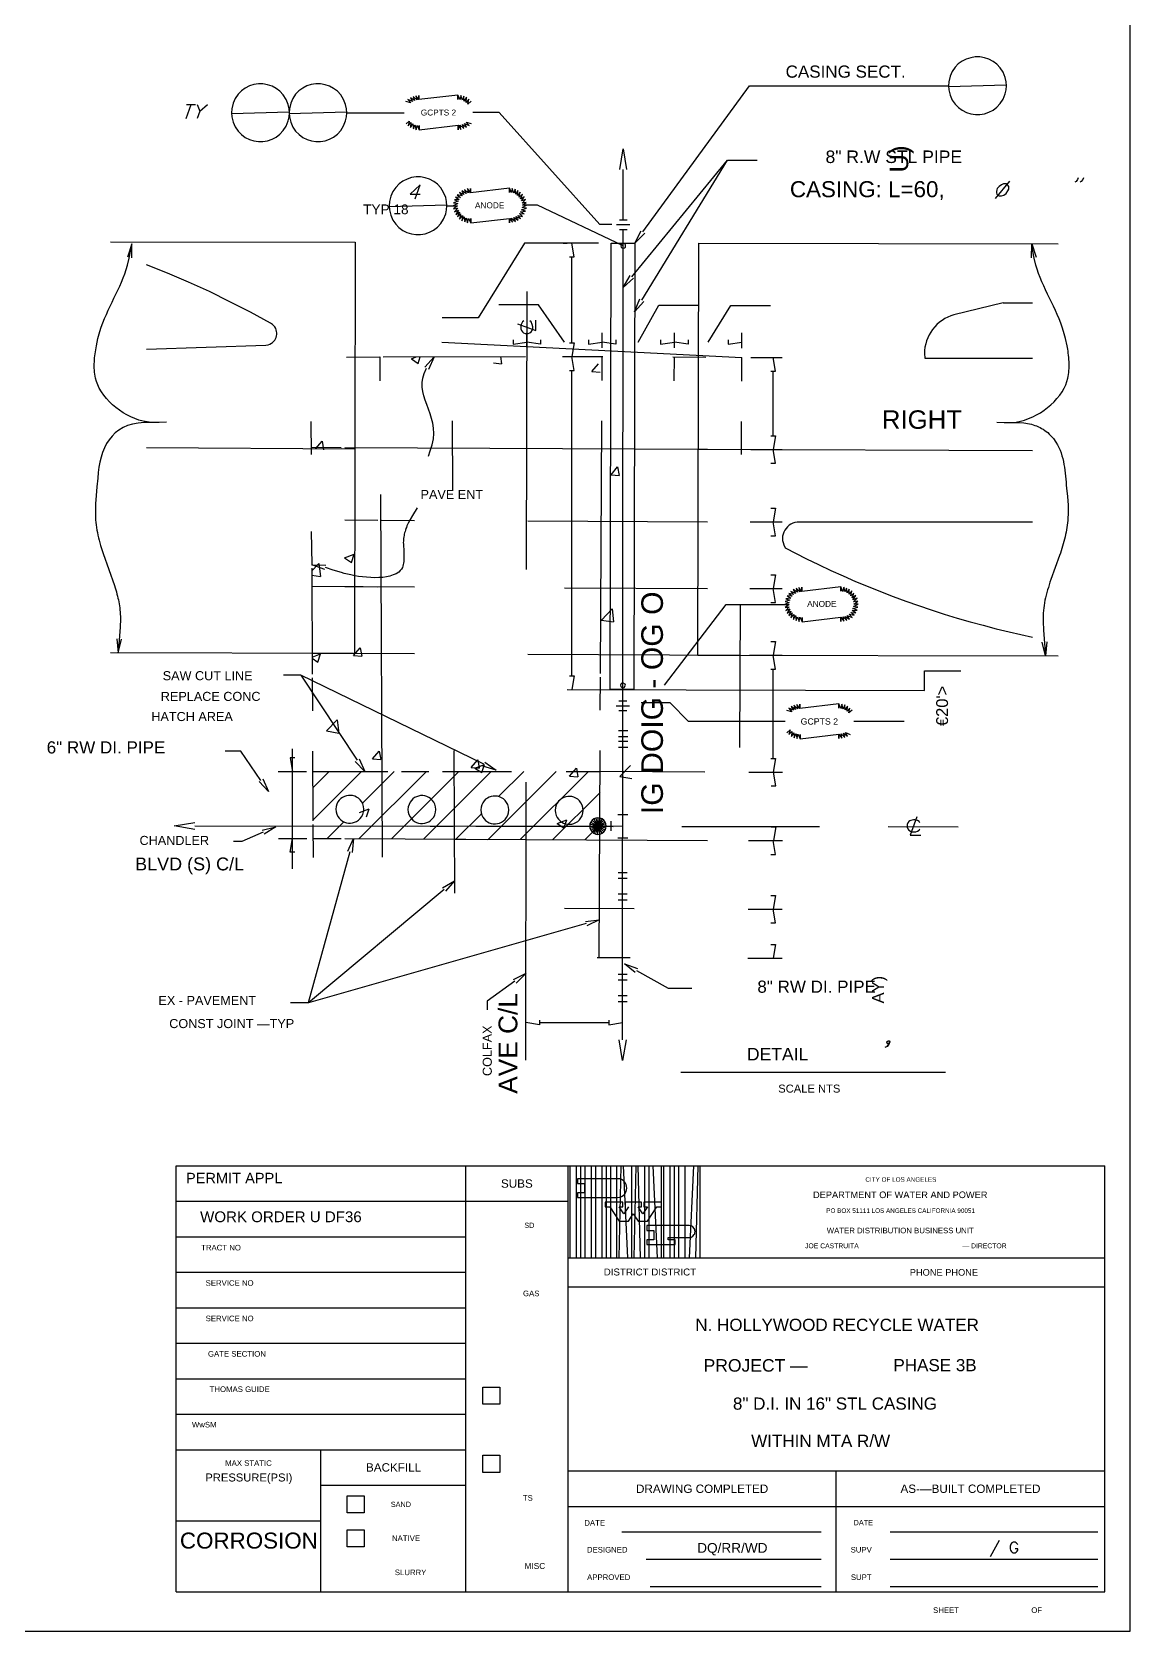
# Model space of a CAD drawing. Header units: feet. Extents: x 13 to 426, y 12 to 285.
# Drawn here: x 306.3 to 426.2, y 12.1 to 186.7 of the extents above; entities that cross this region are included whole.
import ezdxf
from ezdxf.enums import TextEntityAlignment as Align

# ---------------------------------------------------------------- set-up
doc = ezdxf.new("R2010")
doc.units = ezdxf.units.FT
for name, color, linetype in [('AGUA', 1, 'CONTINUOUS'), ('DRENAJE', 3, 'CONTINUOUS'), ('EJE_VIA', 7, 'CONTINUOUS'), ('GAS', 30, 'CONTINUOUS'), ('TEXTO', 7, 'CONTINUOUS')]:
    doc.layers.add(name, color=color, linetype=linetype)
doc.styles.add('CAD_TEXT', font='Arial')

msp = doc.modelspace()

# ---------------------------------------------------------------- linework, layer by layer
at = {"layer": 'AGUA'}
for p, q in [((322.08, 62.88), (423.45, 62.88)), ((364.87, 52.85), (423.45, 52.85)), ((364.87, 49.68), (423.45, 49.68)), ((364.87, 29.57), (423.45, 29.57))]:
    msp.add_line(p, q, dxfattribs=at)
for points in [[(372.92, 157.42), (382.27, 172.72), (385.5, 172.72)], [(331.32, 104.98), (329.12, 108.17), (327.42, 108.17)], [(372.32, 84.2), (375.78, 82.3), (378.37, 82.3)]]:
    msp.add_lwpolyline(points, dxfattribs=at)
at = {"layer": 'DRENAJE'}
msp.add_line((322.08, 59.02), (364.87, 59.02), dxfattribs=at)
at = {"layer": 'EJE_VIA'}
for p, q in [((426.22, 12.08), (426.22, 284.92)), ((323.17, 177.27), (323.7, 178.77)), ((323.2, 178.77), (324.2, 178.77)), ((324.67, 178.05), (325.5, 178.77)), ((340.65, 177.88), (346.95, 177.88)), ((370.88, 166.2), (370.88, 171.68)), ((348.17, 168.5), (348.72, 170)), ((411.53, 168.52), (413.08, 170.42)), ((351.67, 167.73), (352.57, 167.73)), ((370.47, 166.2), (371.3, 166.2)), ((370.15, 165.67), (371.62, 165.67)), ((370.47, 165.15), (371.3, 165.15)), ((370.82, 76.63), (370.88, 165.15)), ((364.33, 163.65), (364.77, 163.65)), ((379.02, 118.67), (379.13, 163.63)), ((379.13, 163.63), (418.38, 163.57)), ((365.27, 152.77), (365.27, 162.15)), ((360.33, 128), (360.38, 158.37)), ((412.35, 157.13), (415.58, 157.13)), ((360.37, 152.28), (360.37, 153.85)), ((368.58, 152.23), (368.58, 153.85)), ((376.47, 152.22), (376.47, 153.85)), ((383.83, 152.17), (383.83, 153.85)), ((318.82, 152.05), (331.85, 152.5)), ((351.08, 152.85), (383.83, 151.17)), ((340.68, 151.18), (344.28, 151.22)), ((344.3, 151.22), (344.32, 148.6)), ((344.68, 151.22), (360.22, 151.28)), ((347.75, 151.03), (348.27, 151.23)), ((347.75, 151.03), (348.5, 150.52)), ((348.5, 150.52), (348.73, 151.23)), ((356.72, 150.57), (357.6, 150.48)), ((357.47, 151.28), (357.6, 150.48)), ((364.27, 151.27), (364.77, 151.27)), ((364.77, 151.25), (368.67, 151.25)), ((367.47, 149.63), (368.2, 150.48)), ((368.58, 148.65), (368.58, 151.25)), ((376.3, 151.22), (379.9, 151.18)), ((376.45, 148.6), (376.47, 151.22)), ((383.83, 148.57), (383.83, 151.17)), ((384.83, 151.17), (388.25, 151.17)), ((365.27, 116.4), (365.27, 149.75)), ((367.47, 149.63), (368.37, 149.55)), ((387.25, 142.62), (387.25, 149.67)), ((336.78, 144.17), (336.8, 140.57)), ((352.22, 144.25), (352.25, 136.65)), ((368.42, 116.65), (368.55, 144.25)), ((383.78, 140.57), (383.8, 144.17)), ((337.27, 141.17), (338, 142.03)), ((338, 142.03), (338.17, 141.08)), ((318.82, 141.33), (341.58, 141.18)), ((336.8, 141.35), (340.08, 141.33)), ((340.48, 141.33), (380.08, 141.13)), ((379.08, 141.13), (415.58, 141.02)), ((384.82, 141.12), (388.25, 141.12)), ((369.55, 138.35), (370.27, 139.2)), ((369.55, 138.35), (370.45, 138.27)), ((370.27, 139.2), (370.45, 138.27)), ((344.38, 136.2), (344.58, 96.6)), ((340.48, 133.42), (344.08, 133.4)), ((344.48, 133.4), (348.08, 133.37)), ((360.48, 133.32), (380.08, 133.22)), ((384.75, 133.2), (388.25, 133.2)), ((336.83, 132.17), (336.87, 128.57)), ((340.45, 129.27), (341.5, 129.68)), ((340.45, 129.27), (341.2, 128.77)), ((341.2, 128.77), (341.5, 129.68)), ((336.87, 127.85), (337.65, 128.67)), ((336.87, 128.17), (336.92, 116.57)), ((337.65, 128.67), (337.82, 127.25)), ((336.87, 127.4), (337.82, 127.25)), ((336.87, 126.17), (348.08, 126.1)), ((340.48, 126.15), (344.08, 126.12)), ((364.48, 126.02), (380.08, 125.93)), ((384.7, 125.92), (388.25, 125.92)), ((383.62, 108.57), (383.7, 124.17)), ((368.5, 122.48), (369.67, 123.72)), ((368.5, 122.48), (369.83, 122.28)), ((369.67, 123.72), (369.83, 122.28)), ((314.9, 118.93), (341.42, 118.87)), ((336.92, 118.88), (348.08, 118.83)), ((336.92, 118.43), (337.85, 118.8)), ((337.55, 117.9), (337.85, 118.8)), ((341.43, 118.6), (342.17, 119.47)), ((342.17, 119.47), (342.33, 118.53)), ((360.48, 118.77), (383.67, 118.65)), ((336.92, 118.32), (337.55, 117.9)), ((341.43, 118.6), (342.33, 118.53)), ((379.02, 118.65), (418.38, 118.58)), ((384.67, 118.65), (388.25, 118.65)), ((387.25, 107.38), (387.25, 117.13)), ((335.7, 116.47), (341.83, 107.18)), ((336.92, 116.17), (336.95, 112.57)), ((368.38, 112.65), (368.42, 116.25)), ((364.77, 114.9), (403.78, 114.78)), ((370.42, 113.67), (371.27, 113.67)), ((370.12, 113.13), (371.58, 113.13)), ((370.42, 112.62), (371.27, 112.62)), ((338.48, 110.37), (339.65, 111.58)), ((338.48, 110.37), (339.82, 110.15)), ((339.65, 111.58), (339.82, 110.15)), ((370.38, 110.42), (371.37, 110.43)), ((396.08, 111.45), (401.55, 111.45)), ((334.78, 95.3), (334.78, 108.43)), ((370.38, 109.78), (371.37, 109.78)), ((370.38, 109.25), (371.37, 109.25)), ((370.38, 108.62), (371.37, 108.62)), ((336.97, 108.17), (337, 100.57)), ((343.52, 107.32), (344.23, 108.18)), ((343.52, 107.32), (344.42, 107.25)), ((344.23, 108.18), (344.42, 107.25)), ((352.4, 108.25), (352.48, 92.65)), ((354.28, 106.38), (355, 107.23)), ((354.7, 106.32), (355.75, 106.72)), ((355, 107.23), (355.17, 106.3)), ((355.45, 105.82), (355.75, 106.72)), ((368.25, 85.65), (368.37, 108.25)), ((370.5, 105.4), (371.67, 106.62)), ((333.2, 105.93), (336.32, 105.93)), ((336.98, 105.93), (345.17, 105.93)), ((337, 104.15), (338.78, 105.93)), ((337, 100.62), (342.32, 105.93)), ((342.07, 98.62), (349.4, 105.95)), ((342.42, 102.48), (345.87, 105.93)), ((345.58, 98.6), (352.93, 105.95)), ((346.67, 105.93), (349.67, 105.95)), ((349.1, 98.58), (356.47, 105.95)), ((351.17, 105.95), (358.67, 105.95)), ((354.28, 106.38), (355.17, 106.3)), ((354.7, 106.32), (355.45, 105.82)), ((356.13, 98.53), (363.55, 105.95)), ((357.28, 103.22), (360.02, 105.95)), ((359.65, 98.52), (367.08, 105.95)), ((360.25, 74.43), (360.3, 104.8)), ((364.67, 105.95), (368.35, 105.95)), ((365.03, 105.43), (365.77, 106.3)), ((365.03, 105.43), (365.93, 105.37)), ((365.77, 106.3), (365.93, 105.37)), ((368.35, 105.97), (379.78, 105.9)), ((370.5, 105.4), (371.83, 105.18)), ((384.6, 105.88), (388.28, 105.88)), ((363.18, 98.5), (368.35, 103.67)), ((342.1, 101.48), (343.15, 101.88)), ((342.85, 100.98), (343.15, 101.88)), ((352.62, 98.57), (355.4, 101.33)), ((324.12, 100), (370.83, 99.98)), ((332.3, 100), (347.3, 99.98)), ((337, 100.17), (337.03, 96.57)), ((338.55, 98.63), (340.38, 100.45)), ((349.8, 99.98), (352.3, 99.97)), ((354.8, 99.97), (369.8, 99.95)), ((363.67, 100.28), (364.72, 100.68)), ((363.67, 100.28), (364.4, 99.78)), ((364.4, 99.77), (364.72, 100.68)), ((366.7, 98.48), (368.33, 100.12)), ((369.57, 99.45), (369.57, 100.52)), ((370.28, 101.25), (371.37, 101.25)), ((377.3, 99.95), (392.3, 99.93)), ((399.8, 99.93), (407.47, 99.92)), ((333.23, 98.63), (336.35, 98.63)), ((333.78, 98.63), (334.28, 98.63)), ((337.02, 98.63), (340.08, 98.62)), ((340.48, 98.62), (380.08, 98.42)), ((352.48, 98.57), (356.08, 98.53)), ((370.28, 98.72), (371.37, 98.72)), ((384.57, 98.4), (388.28, 98.4)), ((370.32, 94.93), (371.3, 94.93)), ((370.32, 94.3), (371.3, 94.3)), ((370.33, 92.57), (371.3, 92.58)), ((364.48, 91.02), (372.08, 90.98)), ((370.33, 91.93), (371.3, 91.93)), ((384.53, 90.92), (388.25, 90.92)), ((368.05, 85.65), (371.65, 85.63)), ((384.5, 85.57), (388.25, 85.57)), ((370.33, 83.83), (371.3, 83.83)), ((370.33, 83.18), (371.3, 83.18)), ((370.32, 81.47), (371.3, 81.47)), ((370.32, 80.83), (371.3, 80.83)), ((370.82, 79.03), (370.82, 79.52)), ((361.75, 78.53), (369.32, 78.53)), ((399.7, 75.92), (399.95, 76.33)), ((377.18, 73.12), (406.08, 73.12)), ((322.08, 16.38), (322.08, 62.88)), ((353.7, 16.38), (353.7, 62.88)), ((365.1, 52.85), (365.1, 62.88)), ((365.78, 52.85), (365.78, 62.88)), ((366.25, 52.85), (366.25, 62.88)), ((366.72, 52.85), (366.72, 62.88)), ((367.42, 52.85), (367.42, 62.88)), ((367.88, 52.85), (367.88, 62.88)), ((368.58, 52.85), (368.58, 62.88)), ((369.05, 52.85), (369.05, 62.88)), ((369.52, 52.85), (369.52, 62.88)), ((370.2, 52.85), (370.2, 62.88)), ((370.43, 52.85), (370.67, 62.88)), ((371.37, 52.85), (370.9, 62.88)), ((371.83, 52.85), (371.83, 62.88)), ((372.07, 52.85), (372.3, 62.88)), ((372.77, 52.85), (372.53, 62.88)), ((373.23, 52.85), (373.23, 62.88)), ((373.7, 52.85), (373.7, 62.88)), ((374.63, 52.85), (374.17, 62.88)), ((375.08, 52.85), (375.08, 62.88)), ((375.32, 52.85), (375.32, 62.88)), ((376.02, 52.85), (376.02, 62.88)), ((376.48, 52.85), (376.48, 62.88)), ((376.95, 52.85), (376.95, 62.88)), ((377.65, 52.85), (377.65, 62.88)), ((378.12, 52.85), (378.58, 62.88)), ((378.82, 52.85), (379.05, 62.88)), ((379.28, 52.85), (379.28, 62.88)), ((423.45, 16.38), (423.45, 62.88)), ((322.08, 55.13), (353.7, 55.13)), ((322.08, 51.27), (353.7, 51.27)), ((322.08, 47.38), (353.7, 47.38)), ((322.08, 43.52), (353.7, 43.52)), ((322.08, 39.63), (353.7, 39.63)), ((322.08, 35.77), (353.7, 35.77)), ((322.08, 31.88), (353.7, 31.88)), ((337.88, 16.38), (337.88, 31.88)), ((337.88, 28.02), (353.7, 28.02)), ((394.15, 16.38), (394.15, 29.57)), ((364.87, 25.68), (423.45, 25.68)), ((322.08, 24.13), (337.88, 24.13)), ((370.72, 22.9), (392.48, 22.9)), ((400.03, 22.9), (422.7, 22.9)), ((410.97, 20.23), (411.97, 22.02)), ((373.38, 19.92), (392.48, 19.92)), ((400.03, 19.92), (422.7, 19.92)), ((322.08, 16.38), (423.45, 16.38)), ((373.83, 16.95), (392.48, 16.95)), ((400.03, 16.95), (422.7, 16.95)), ((12.6, 12.08), (426.22, 12.08))]:
    msp.add_line(p, q, dxfattribs=at)
for points in [[(412.72, 180.83), (412.68, 181.28), (412.58, 181.73), (412.35, 182.3), (412.04, 182.78), (411.68, 183.18), (411.26, 183.5), (410.81, 183.74), (410.32, 183.9), (409.83, 183.98), (409.32, 183.98), (408.82, 183.9), (408.34, 183.75), (407.89, 183.52), (407.47, 183.22), (407.11, 182.85), (406.81, 182.4), (406.58, 181.88), (406.43, 181.28), (406.4, 180.83), (406.43, 180.38), (406.58, 179.79), (406.81, 179.27), (407.12, 178.82), (407.48, 178.45), (407.9, 178.15), (408.35, 177.92), (408.83, 177.77), (409.33, 177.7), (409.83, 177.7), (410.33, 177.78), (410.82, 177.94), (411.27, 178.18), (411.68, 178.5), (412.05, 178.9), (412.35, 179.38), (412.58, 179.95), (412.68, 180.38), (412.72, 180.83)], [(334.43, 177.88), (334.4, 178.33), (334.3, 178.78), (334.07, 179.35), (333.77, 179.83), (333.41, 180.23), (332.99, 180.55), (332.54, 180.79), (332.05, 180.95), (331.55, 181.03), (331.05, 181.03), (330.55, 180.96), (330.07, 180.81), (329.61, 180.58), (329.2, 180.28), (328.83, 179.9), (328.53, 179.45), (328.3, 178.93), (328.15, 178.33), (328.12, 177.88), (328.15, 177.45), (328.3, 176.85), (328.53, 176.33), (328.83, 175.88), (329.2, 175.5), (329.61, 175.2), (330.07, 174.97), (330.55, 174.82), (331.05, 174.75), (331.55, 174.75), (332.05, 174.83), (332.54, 174.99), (332.99, 175.23), (333.41, 175.55), (333.77, 175.95), (334.07, 176.43), (334.3, 177), (334.4, 177.45), (334.43, 177.88)], [(340.72, 177.88), (340.68, 178.33), (340.58, 178.78), (340.35, 179.35), (340.05, 179.83), (339.68, 180.23), (339.27, 180.55), (338.81, 180.79), (338.33, 180.95), (337.83, 181.03), (337.33, 181.03), (336.83, 180.96), (336.35, 180.81), (335.89, 180.58), (335.48, 180.28), (335.12, 179.9), (334.81, 179.45), (334.58, 178.93), (334.43, 178.33), (334.4, 177.88), (334.43, 177.43), (334.58, 176.84), (334.82, 176.32), (335.12, 175.87), (335.49, 175.5), (335.9, 175.2), (336.36, 174.97), (336.84, 174.82), (337.34, 174.75), (337.84, 174.75), (338.34, 174.83), (338.82, 174.99), (339.27, 175.23), (339.69, 175.55), (340.05, 175.95), (340.35, 176.44), (340.58, 177), (340.68, 177.43), (340.72, 177.88)], [(373.03, 164.87), (384.68, 180.83), (406.4, 180.83)], [(406.4, 180.93), (406.4, 180.75), (412.68, 180.92)], [(406.4, 180.75), (412.68, 180.92), (412.68, 180.75)], [(324.35, 178.77), (324.67, 178.05), (324.38, 177.27)], [(347.38, 179.33), (347.68, 178.97), (347.15, 179.1)], [(347.65, 179.52), (347.88, 179.12), (347.38, 179.33)], [(347.88, 179.12), (347.38, 179.33), (347.68, 178.97)], [(347.95, 179.67), (348.1, 179.22), (347.65, 179.52)], [(348.1, 179.22), (347.65, 179.52), (347.88, 179.12)], [(348.25, 179.75), (348.35, 179.28), (347.95, 179.67)], [(348.35, 179.28), (347.95, 179.67), (348.1, 179.22)], [(348.58, 179.78), (348.58, 179.32), (348.25, 179.75)], [(348.58, 179.32), (348.25, 179.75), (348.35, 179.28)], [(352.83, 179.33), (352.82, 179.8), (348.58, 179.32)], [(352.82, 179.8), (348.58, 179.32), (348.58, 179.78)], [(353.15, 179.78), (353.07, 179.32), (352.82, 179.8)], [(353.07, 179.32), (352.82, 179.8), (352.83, 179.33)], [(353.32, 179.25), (353.15, 179.78), (353.07, 179.32)], [(353.47, 179.7), (353.32, 179.25), (353.15, 179.78)], [(353.53, 179.15), (353.47, 179.7), (353.32, 179.25)], [(353.77, 179.57), (353.53, 179.15), (353.47, 179.7)], [(353.73, 179.02), (353.77, 179.57), (353.53, 179.15)], [(354.03, 179.37), (353.73, 179.02), (353.77, 179.57)], [(353.92, 178.83), (354.03, 179.37), (353.73, 179.02)], [(354.27, 179.15), (353.92, 178.83), (354.03, 179.37)], [(328.12, 177.98), (328.12, 177.8), (334.4, 177.98)], [(328.12, 177.8), (334.4, 177.98), (334.4, 177.8)], [(334.4, 177.98), (334.4, 177.8), (340.68, 177.98)], [(334.4, 177.8), (340.68, 177.98), (340.68, 177.8)], [(347.17, 176.68), (347.52, 176.98), (347.4, 176.45)], [(347.52, 176.98), (347.4, 176.45), (347.7, 176.82)], [(347.4, 176.45), (347.7, 176.82), (347.67, 176.27)], [(347.7, 176.82), (347.67, 176.27), (347.9, 176.67)], [(347.67, 176.27), (347.9, 176.67), (347.97, 176.12)], [(347.9, 176.67), (347.97, 176.12), (348.12, 176.57)], [(347.97, 176.12), (348.12, 176.57), (348.28, 176.03)], [(348.12, 176.57), (348.28, 176.03), (348.37, 176.5)], [(348.28, 176.03), (348.37, 176.5), (348.62, 176.02)], [(348.37, 176.5), (348.62, 176.02), (348.6, 176.48)], [(348.6, 176.48), (348.62, 176.02), (352.85, 176.52)], [(348.62, 176.02), (352.85, 176.52), (352.85, 176.03)], [(352.85, 176.52), (353.17, 176.07), (353.08, 176.53)], [(352.85, 176.03), (352.85, 176.52), (353.17, 176.07)], [(353.08, 176.53), (353.48, 176.15), (353.33, 176.6)], [(353.17, 176.07), (353.08, 176.53), (353.48, 176.15)], [(353.33, 176.6), (353.78, 176.3), (353.55, 176.7)], [(353.48, 176.15), (353.33, 176.6), (353.78, 176.3)], [(353.55, 176.7), (354.05, 176.48), (353.75, 176.85)], [(353.78, 176.3), (353.55, 176.7), (354.05, 176.48)], [(354.05, 176.48), (353.75, 176.85), (354.28, 176.72)], [(369.63, 165.67), (368.32, 165.67), (357.33, 177.92), (354.48, 177.92)], [(370.5, 171.68), (370.88, 173.93), (371.25, 171.68)], [(371.83, 159.97), (382.27, 172.72), (385.5, 172.72)], [(351.63, 167.73), (351.6, 168.18), (351.5, 168.62), (351.27, 169.18), (350.97, 169.67), (350.61, 170.07), (350.19, 170.39), (349.74, 170.63), (349.26, 170.79), (348.76, 170.87), (348.26, 170.87), (347.76, 170.8), (347.28, 170.65), (346.82, 170.42), (346.41, 170.12), (346.04, 169.74), (345.74, 169.3), (345.5, 168.78), (345.35, 168.18), (345.32, 167.73), (345.35, 167.28), (345.5, 166.69), (345.73, 166.17), (346.04, 165.72), (346.4, 165.34), (346.82, 165.04), (347.27, 164.81), (347.75, 164.66), (348.25, 164.59), (348.75, 164.59), (349.25, 164.67), (349.73, 164.83), (350.18, 165.06), (350.6, 165.38), (350.96, 165.78), (351.27, 166.27), (351.5, 166.83), (351.6, 167.28), (351.63, 167.73)], [(348.72, 170), (347.63, 169), (348.72, 169)], [(353.57, 169.5), (353.73, 169.07), (353.27, 169.37)], [(353.88, 169.6), (353.97, 169.13), (353.57, 169.5)], [(353.97, 169.13), (353.57, 169.5), (353.73, 169.07)], [(354.2, 169.62), (354.2, 169.15), (353.88, 169.6)], [(354.2, 169.15), (353.88, 169.6), (353.97, 169.13)], [(358.45, 169.18), (358.45, 169.65), (354.2, 169.15)], [(358.45, 169.65), (354.2, 169.15), (354.2, 169.62)], [(358.77, 169.62), (358.68, 169.17), (358.45, 169.65)], [(358.68, 169.17), (358.45, 169.65), (358.45, 169.18)], [(358.93, 169.1), (358.77, 169.62), (358.68, 169.17)], [(359.08, 169.53), (358.93, 169.1), (358.77, 169.62)], [(359.15, 169), (359.08, 169.53), (358.93, 169.1)], [(359.38, 169.4), (359.15, 169), (359.08, 169.53)], [(359.35, 168.85), (359.38, 169.4), (359.15, 169)], [(359.65, 169.22), (359.35, 168.85), (359.38, 169.4)], [(412.4, 170.13), (412.18, 170.03), (411.92, 169.85), (411.82, 169.73), (411.73, 169.6), (411.67, 169.45), (411.64, 169.3), (411.64, 169.15), (411.68, 169.01), (411.77, 168.89), (411.92, 168.8), (412.2, 168.8), (412.43, 168.9), (412.68, 169.08), (412.88, 169.37), (412.97, 169.55), (412.97, 169.85), (412.85, 170.03), (412.7, 170.13), (412.4, 170.13)], [(420.55, 170.77), (420.48, 170.58), (420.32, 170.38), (420.2, 170.3)], [(421.13, 170.77), (421.07, 170.58), (420.9, 170.38), (420.77, 170.3)], [(345.32, 167.82), (345.32, 167.65), (351.6, 167.82)], [(345.32, 167.65), (351.6, 167.82), (351.6, 167.63)], [(352.37, 168.05), (352.82, 167.98), (352.33, 167.73)], [(352.82, 167.98), (352.33, 167.73), (352.8, 167.73)], [(352.33, 167.73), (352.8, 167.73), (352.37, 167.4)], [(352.45, 168.37), (352.88, 168.22), (352.37, 168.05)], [(352.88, 168.22), (352.37, 168.05), (352.82, 167.98)], [(352.8, 167.73), (352.37, 167.4), (352.83, 167.48)], [(352.58, 168.67), (352.98, 168.43), (352.45, 168.37)], [(352.98, 168.43), (352.45, 168.37), (352.88, 168.22)], [(352.77, 168.93), (353.13, 168.63), (352.58, 168.67)], [(353.13, 168.63), (352.58, 168.67), (352.98, 168.43)], [(353, 169.18), (353.3, 168.82), (352.77, 168.93)], [(353.27, 169.37), (353.5, 168.97), (353, 169.18)], [(353.5, 168.97), (353, 169.18), (353.3, 168.82)], [(353.73, 169.07), (353.27, 169.37), (353.5, 168.97)], [(359.53, 168.68), (359.65, 169.22), (359.35, 168.85)], [(359.88, 168.98), (359.53, 168.68), (359.65, 169.22)], [(359.67, 168.48), (359.88, 168.98), (359.53, 168.68)], [(360.08, 168.72), (359.67, 168.48), (359.88, 168.98)], [(359.78, 168.25), (360.08, 168.72), (359.67, 168.48)], [(360.22, 168.42), (359.78, 168.25), (360.08, 168.72)], [(359.85, 168.02), (360.22, 168.42), (359.78, 168.25)], [(360.3, 168.1), (359.85, 168.02), (360.22, 168.42)], [(359.87, 167.78), (360.3, 168.1), (359.85, 168.02)], [(360.32, 167.45), (359.85, 167.53), (360.33, 167.78)], [(359.85, 167.53), (360.33, 167.78), (359.87, 167.78)], [(360.33, 167.78), (359.87, 167.78), (360.3, 168.1)], [(370.88, 163.35), (361.53, 167.78), (360.1, 167.78)], [(352.37, 167.4), (352.83, 167.48), (352.45, 167.08)], [(352.83, 167.48), (352.45, 167.08), (352.9, 167.25)], [(352.45, 167.08), (352.9, 167.25), (352.6, 166.78)], [(352.9, 167.25), (352.6, 166.78), (353, 167.03)], [(352.6, 166.78), (353, 167.03), (352.78, 166.52)], [(352.78, 166.52), (353.13, 166.83), (353.02, 166.28)], [(353.13, 166.83), (353.02, 166.28), (353.32, 166.65)], [(353.02, 166.28), (353.32, 166.65), (353.28, 166.1)], [(353.32, 166.65), (353.28, 166.1), (353.52, 166.52)], [(353.28, 166.1), (353.52, 166.52), (353.58, 165.97)], [(353.52, 166.52), (353.58, 165.97), (353.75, 166.42)], [(353.58, 165.97), (353.75, 166.42), (353.9, 165.88)], [(353.75, 166.42), (353.9, 165.88), (353.98, 166.35)], [(353.9, 165.88), (353.98, 166.35), (354.23, 165.85)], [(353.98, 166.35), (354.23, 165.85), (354.23, 166.33)], [(354.23, 166.33), (354.23, 165.85), (358.47, 166.35)], [(354.23, 165.85), (358.47, 166.35), (358.47, 165.88)], [(358.47, 166.35), (358.8, 165.92), (358.7, 166.38)], [(358.47, 165.88), (358.47, 166.35), (358.8, 165.92)], [(358.7, 166.38), (359.12, 166), (358.95, 166.45)], [(358.8, 165.92), (358.7, 166.38), (359.12, 166)], [(358.95, 166.45), (359.4, 166.15), (359.17, 166.55)], [(359.12, 166), (358.95, 166.45), (359.4, 166.15)], [(359.17, 166.55), (359.67, 166.33), (359.37, 166.68)], [(359.4, 166.15), (359.17, 166.55), (359.67, 166.33)], [(359.37, 166.68), (359.9, 166.57), (359.55, 166.87)], [(359.67, 166.33), (359.37, 166.68), (359.9, 166.57)], [(359.55, 166.87), (360.08, 166.83), (359.68, 167.07)], [(359.9, 166.57), (359.55, 166.87), (360.08, 166.83)], [(359.68, 167.07), (360.23, 167.13), (359.78, 167.3)], [(360.08, 166.83), (359.68, 167.07), (360.23, 167.13)], [(359.78, 167.3), (360.32, 167.45), (359.85, 167.53)], [(360.23, 167.13), (359.78, 167.3), (360.32, 167.45)], [(373.23, 164.72), (372.15, 163.65), (372.83, 165)], [(321.02, 144.1), (320.23, 144.05), (319.83, 144.05), (319.38, 144.06), (318.92, 144.12), (318.46, 144.2), (318.01, 144.33), (317.56, 144.48), (317.12, 144.67), (316.7, 144.89), (316.28, 145.13), (315.88, 145.39), (315.5, 145.68), (315.13, 146), (314.79, 146.33), (314.47, 146.67), (314.18, 147.04), (313.92, 147.41), (313.68, 147.8), (313.52, 148.17), (313.37, 148.53), (313.27, 148.9), (313.22, 149.12), (313.19, 149.34), (313.16, 149.56), (313.15, 149.79), (313.13, 150.01), (313.13, 150.23), (313.13, 150.45), (313.14, 150.68), (313.15, 150.9), (313.17, 151.12), (313.19, 151.35), (313.22, 151.57), (313.25, 151.79), (313.29, 152.01), (313.33, 152.23), (313.37, 152.45), (313.53, 153.22), (313.75, 153.98), (313.9, 154.47), (314.07, 154.94), (314.25, 155.4), (314.45, 155.86), (314.65, 156.31), (314.86, 156.75), (315.07, 157.2), (315.28, 157.63), (315.5, 158.07), (315.71, 158.51), (315.91, 158.95), (316.11, 159.4), (316.3, 159.85), (316.47, 160.31), (316.63, 160.77), (316.77, 161.25), (316.95, 162.02), (317.1, 162.78), (317.22, 163.57)], [(314.9, 163.8), (341.63, 163.75), (341.53, 118.75)], [(317.25, 162.05), (317.22, 163.57), (316.75, 162.12)], [(368.18, 163.65), (360.12, 163.65), (355.03, 155.5), (351.13, 155.5)], [(365.02, 162.15), (365.52, 162.15), (365.27, 163.65)], [(372.05, 114.9), (369.47, 114.9), (369.58, 163.65), (372.15, 163.65), (372.05, 114.9)], [(371.15, 163.35), (371.12, 163.48), (371.02, 163.58), (370.88, 163.62), (370.75, 163.58), (370.65, 163.48), (370.62, 163.35), (370.65, 163.22), (370.75, 163.12), (370.88, 163.08), (371.02, 163.12), (371.12, 163.22), (371.15, 163.35)], [(411.68, 144.1), (412.48, 144.05), (412.88, 144.05), (413.34, 144.06), (413.8, 144.11), (414.25, 144.2), (414.71, 144.33), (415.15, 144.48), (415.59, 144.67), (416.02, 144.89), (416.43, 145.13), (416.83, 145.4), (417.22, 145.69), (417.58, 146), (417.93, 146.33), (418.24, 146.68), (418.54, 147.04), (418.8, 147.42), (419.03, 147.8), (419.2, 148.17), (419.33, 148.53), (419.43, 148.9), (419.48, 149.09), (419.51, 149.3), (419.54, 149.51), (419.55, 149.74), (419.57, 149.97), (419.57, 150.2), (419.57, 150.44), (419.56, 150.69), (419.55, 150.93), (419.53, 151.16), (419.51, 151.4), (419.48, 151.63), (419.46, 151.85), (419.42, 152.06), (419.39, 152.26), (419.35, 152.45), (419.17, 153.22), (418.97, 153.98), (418.82, 154.46), (418.65, 154.92), (418.47, 155.39), (418.27, 155.84), (418.07, 156.3), (417.86, 156.75), (417.64, 157.2), (417.42, 157.64), (417.21, 158.09), (416.99, 158.53), (416.79, 158.98), (416.59, 159.43), (416.41, 159.88), (416.24, 160.33), (416.08, 160.79), (415.95, 161.25), (415.75, 162.02), (415.62, 162.78), (415.48, 163.57)], [(415.47, 162.05), (415.48, 163.57), (415.97, 162.12)], [(332.37, 154.92), (330.18, 156.12), (327.95, 157.25), (325.72, 158.35), (323.43, 159.37), (321.13, 160.35), (318.82, 161.27)], [(372.02, 159.82), (370.88, 158.82), (371.63, 160.13)], [(373.13, 157.28), (372.13, 156.13), (372.7, 157.55)], [(364.48, 152.85), (361.62, 156.9), (357.3, 156.9)], [(372.53, 152.85), (374.77, 156.87), (379.1, 156.87)], [(380.15, 152.85), (382.65, 156.83), (386.97, 156.83)], [(412.35, 157.13), (406.98, 155.8), (406.64, 155.7), (406.31, 155.56), (405.99, 155.4), (405.69, 155.21), (405.41, 155), (405.14, 154.76), (404.9, 154.51), (404.67, 154.23), (404.47, 153.94), (404.29, 153.64), (404.13, 153.32), (404.01, 152.98), (403.91, 152.64), (403.83, 152.29), (403.79, 151.94), (403.78, 151.58), (403.82, 151.07), (415.58, 151.07)], [(331.85, 152.5), (332.13, 152.55), (332.31, 152.62), (332.47, 152.71), (332.61, 152.81), (332.73, 152.93), (332.84, 153.06), (332.92, 153.21), (332.99, 153.36), (333.04, 153.52), (333.06, 153.68), (333.06, 153.85), (333.04, 154.01), (333, 154.18), (332.94, 154.34), (332.85, 154.49), (332.74, 154.63), (332.6, 154.77), (332.37, 154.92)], [(359.35, 154.83), (361.35, 154.1), (361.35, 155.23)], [(360.02, 155.15), (359.88, 155.07), (359.75, 154.76), (359.69, 154.5), (359.7, 154.28), (359.76, 154.1), (359.87, 153.95), (360.01, 153.85), (360.18, 153.79), (360.35, 153.77), (360.52, 153.79), (360.69, 153.85), (360.83, 153.95), (360.94, 154.1), (361, 154.28), (361.01, 154.5), (360.95, 154.76), (360.82, 155.07), (360.68, 155.15)], [(358.87, 153.1), (358.87, 152.6), (360.37, 152.85)], [(361.87, 153.1), (361.87, 152.6), (360.37, 152.85)], [(365.02, 152.77), (365.52, 152.77), (365.27, 151.27)], [(367.08, 153.1), (367.08, 152.6), (368.58, 152.85)], [(370.08, 153.1), (370.08, 152.6), (368.58, 152.85)], [(374.97, 153.1), (374.97, 152.6), (376.47, 152.85)], [(377.97, 153.1), (377.97, 152.6), (376.47, 152.85)], [(382.33, 153.1), (382.33, 152.6), (383.83, 152.85)], [(349.22, 150.12), (350.23, 151.23), (349.63, 149.85)], [(365.02, 149.75), (365.52, 149.75), (365.27, 151.25)], [(387, 149.67), (387.5, 149.67), (387.25, 151.17)], [(349.62, 140.37), (349.8, 140.97), (350.03, 141.63), (350.16, 142.27), (350.2, 142.87), (350.18, 143.44), (350.09, 143.99), (349.96, 144.51), (349.8, 145.02), (349.62, 145.52), (349.44, 146.01), (349.26, 146.49), (349.11, 146.96), (348.99, 147.44), (348.92, 147.92), (348.92, 148.41), (348.99, 148.9), (349.15, 149.42), (349.4, 149.98)], [(319.97, 144.05), (319.03, 144.07), (318.57, 144.07), (317.92, 144), (317.32, 143.89), (316.77, 143.72), (316.28, 143.5), (315.83, 143.23), (315.43, 142.92), (315.07, 142.57), (314.76, 142.18), (314.48, 141.75), (314.24, 141.29), (314.04, 140.8), (313.88, 140.28), (313.74, 139.74), (313.64, 139.17), (313.57, 138.59), (313.52, 137.98), (313.42, 137.03), (313.33, 136.1), (313.27, 135.17), (313.25, 134.87), (313.25, 134.58), (313.25, 134.29), (313.25, 134), (313.26, 133.71), (313.28, 133.43), (313.3, 133.15), (313.34, 132.87), (313.37, 132.59), (313.42, 132.31), (313.47, 132.03), (313.53, 131.76), (313.59, 131.48), (313.67, 131.2), (313.75, 130.92), (313.83, 130.63), (314.12, 129.75), (315.35, 126.25), (315.42, 126.01), (315.49, 125.78), (315.55, 125.55), (315.61, 125.33), (315.67, 125.11), (315.72, 124.89), (315.77, 124.68), (315.81, 124.46), (315.85, 124.25), (315.88, 124.03), (315.91, 123.81), (315.93, 123.59), (315.95, 123.36), (315.97, 123.12), (315.98, 122.88), (315.98, 122.63), (315.95, 121.7), (315.9, 120.77), (315.75, 118.92)], [(412.75, 144.05), (413.68, 144.07), (414.15, 144.07), (414.62, 144.03), (414.83, 144), (415.04, 143.96), (415.24, 143.92), (415.45, 143.87), (415.64, 143.81), (415.83, 143.75), (416.02, 143.68), (416.21, 143.6), (416.39, 143.52), (416.57, 143.42), (416.74, 143.32), (416.91, 143.2), (417.08, 143.08), (417.24, 142.95), (417.4, 142.8), (417.55, 142.65), (417.85, 142.3), (418.13, 141.92), (418.3, 141.63), (418.45, 141.34), (418.58, 141.04), (418.69, 140.74), (418.79, 140.43), (418.87, 140.12), (418.94, 139.8), (419, 139.49), (419.05, 139.17), (419.1, 138.85), (419.14, 138.52), (419.17, 138.2), (419.2, 137.87), (419.23, 137.55), (419.26, 137.22), (419.3, 136.9), (419.38, 135.97), (419.45, 135.02), (419.45, 134.08), (419.43, 133.63), (419.42, 133.37), (419.4, 133.1), (419.37, 132.84), (419.33, 132.58), (419.29, 132.33), (419.24, 132.07), (419.19, 131.82), (419.13, 131.56), (419.07, 131.31), (419, 131.06), (418.93, 130.81), (418.85, 130.56), (418.77, 130.3), (418.7, 130.05), (418.62, 129.8), (418.53, 129.55), (417.58, 126.9), (417.48, 126.61), (417.39, 126.33), (417.3, 126.05), (417.21, 125.77), (417.13, 125.49), (417.06, 125.21), (416.99, 124.93), (416.93, 124.65), (416.88, 124.37), (416.84, 124.09), (416.8, 123.81), (416.77, 123.52), (416.75, 123.23), (416.73, 122.94), (416.73, 122.64), (416.73, 122.33), (416.77, 121.38), (416.83, 120.45), (417, 118.58)], [(387, 142.62), (387.5, 142.62), (387.25, 141.12)], [(387, 139.62), (387.5, 139.62), (387.25, 141.12)], [(348.38, 134.73), (347.87, 133.9), (347.62, 133.47), (347.4, 133.05), (347.33, 132.91), (347.27, 132.76), (347.21, 132.61), (347.15, 132.47), (347.1, 132.32), (347.06, 132.17), (347.02, 132.02), (346.98, 131.87), (346.95, 131.72), (346.92, 131.56), (346.9, 131.41), (346.89, 131.25), (346.88, 131.09), (346.87, 130.94), (346.88, 130.78), (346.88, 130.62), (346.92, 130.1), (346.93, 129.57), (346.94, 129.4), (346.94, 129.23), (346.93, 129.05), (346.92, 128.88), (346.9, 128.71), (346.87, 128.54), (346.83, 128.38), (346.77, 128.22), (346.67, 128.03), (346.53, 127.88), (346.38, 127.73), (346.1, 127.55), (345.78, 127.41), (345.42, 127.29), (345.04, 127.21), (344.63, 127.15), (344.2, 127.12), (343.76, 127.11), (343.32, 127.13), (342.87, 127.16), (342.43, 127.2), (341.99, 127.26), (341.57, 127.33), (341.16, 127.41), (340.78, 127.49), (340.43, 127.58), (340.12, 127.67), (339.23, 127.95), (338.37, 128.23)], [(387, 134.7), (387.5, 134.7), (387.25, 133.2)], [(387, 131.7), (387.5, 131.7), (387.25, 133.2)], [(415.58, 133.17), (390.38, 133.17), (390.12, 133.19), (389.87, 133.18), (389.63, 133.14), (389.4, 133.06), (389.19, 132.96), (388.99, 132.83), (388.81, 132.67), (388.66, 132.5), (388.52, 132.31), (388.42, 132.1), (388.34, 131.88), (388.29, 131.66), (388.27, 131.42), (388.28, 131.18), (388.33, 130.94), (388.42, 130.7), (388.58, 130.38)], [(388.58, 130.38), (390.9, 129.18), (392.22, 128.54), (393.56, 127.91), (394.9, 127.3), (396.25, 126.71), (397.61, 126.14), (398.98, 125.59), (400.35, 125.06), (401.73, 124.55), (403.12, 124.06), (404.52, 123.59), (405.92, 123.14), (407.33, 122.71), (408.75, 122.3), (410.17, 121.91), (411.6, 121.54), (413.03, 121.2), (415.58, 120.63)], [(338.32, 128), (336.9, 128.53), (338.42, 128.48)], [(387, 127.42), (387.5, 127.42), (387.25, 125.92)], [(387, 124.42), (387.5, 124.42), (387.25, 125.92)], [(389.45, 125.82), (389.7, 125.4), (389.18, 125.62)], [(389.75, 125.95), (389.92, 125.52), (389.45, 125.82)], [(389.92, 125.52), (389.45, 125.82), (389.7, 125.4)], [(390.07, 126.03), (390.15, 125.58), (389.75, 125.95)], [(390.15, 125.58), (389.75, 125.95), (389.92, 125.52)], [(390.4, 126.07), (390.4, 125.6), (390.07, 126.03)], [(390.4, 125.6), (390.07, 126.03), (390.15, 125.58)], [(394.63, 125.63), (394.63, 126.1), (390.4, 125.6)], [(394.63, 126.1), (390.4, 125.6), (390.4, 126.07)], [(394.97, 126.07), (394.88, 125.6), (394.63, 126.1)], [(394.88, 125.6), (394.63, 126.1), (394.63, 125.63)], [(395.12, 125.55), (394.97, 126.07), (394.88, 125.6)], [(395.28, 125.98), (395.12, 125.55), (394.97, 126.07)], [(395.33, 125.45), (395.28, 125.98), (395.12, 125.55)], [(395.57, 125.85), (395.33, 125.45), (395.28, 125.98)], [(395.55, 125.3), (395.57, 125.85), (395.33, 125.45)], [(395.85, 125.67), (395.55, 125.3), (395.57, 125.85)], [(375.4, 115.37), (382.13, 124.17), (388.75, 124.18)], [(388.55, 124.5), (389.02, 124.42), (388.52, 124.18)], [(389.02, 124.42), (388.52, 124.18), (389, 124.18)], [(388.52, 124.18), (389, 124.18), (388.55, 123.85)], [(388.63, 124.82), (389.08, 124.67), (388.55, 124.5)], [(389.08, 124.67), (388.55, 124.5), (389.02, 124.42)], [(389, 124.18), (388.55, 123.85), (389.02, 123.93)], [(388.77, 125.12), (389.18, 124.88), (388.63, 124.82)], [(389.18, 124.88), (388.63, 124.82), (389.08, 124.67)], [(388.95, 125.38), (389.32, 125.08), (388.77, 125.12)], [(389.32, 125.08), (388.77, 125.12), (389.18, 124.88)], [(389.18, 125.62), (389.48, 125.27), (388.95, 125.38)], [(389.48, 125.27), (388.95, 125.38), (389.32, 125.08)], [(395.72, 125.13), (395.85, 125.67), (395.55, 125.3)], [(396.08, 125.43), (395.72, 125.13), (395.85, 125.67)], [(396.27, 125.17), (395.87, 124.93), (396.08, 125.43)], [(395.97, 124.7), (396.27, 125.17), (395.87, 124.93)], [(396.42, 124.87), (395.97, 124.7), (396.27, 125.17)], [(396.03, 124.47), (396.42, 124.87), (395.97, 124.7)], [(395.97, 123.73), (396.5, 123.9), (396.03, 123.98)], [(396.5, 124.55), (396.03, 124.47), (396.42, 124.87)], [(396.05, 124.22), (396.5, 124.55), (396.03, 124.47)], [(396.5, 123.9), (396.03, 123.98), (396.53, 124.23)], [(396.03, 123.98), (396.53, 124.23), (396.05, 124.22)], [(396.53, 124.23), (396.05, 124.22), (396.5, 124.55)], [(388.55, 123.85), (389.02, 123.93), (388.63, 123.53)], [(389.02, 123.93), (388.63, 123.53), (389.08, 123.7)], [(388.63, 123.53), (389.08, 123.7), (388.78, 123.23)], [(389.08, 123.7), (388.78, 123.23), (389.18, 123.47)], [(388.78, 123.23), (389.18, 123.47), (388.97, 122.97)], [(389.18, 123.47), (388.97, 122.97), (389.33, 123.27)], [(388.97, 122.97), (389.33, 123.27), (389.2, 122.73)], [(389.33, 123.27), (389.2, 122.73), (389.5, 123.1)], [(389.2, 122.73), (389.5, 123.1), (389.47, 122.55)], [(389.5, 123.1), (389.47, 122.55), (389.7, 122.97)], [(389.47, 122.55), (389.7, 122.97), (389.77, 122.42)], [(389.7, 122.97), (389.77, 122.42), (389.93, 122.85)], [(389.77, 122.42), (389.93, 122.85), (390.08, 122.33)], [(389.93, 122.85), (390.08, 122.33), (390.17, 122.8)], [(390.08, 122.33), (390.17, 122.8), (390.42, 122.3)], [(390.17, 122.8), (390.42, 122.3), (390.42, 122.78)], [(390.42, 122.78), (390.42, 122.3), (394.65, 122.8)], [(390.42, 122.3), (394.65, 122.8), (394.65, 122.33)], [(394.65, 122.8), (394.98, 122.37), (394.9, 122.83)], [(394.65, 122.33), (394.65, 122.8), (394.98, 122.37)], [(394.9, 122.83), (395.3, 122.45), (395.13, 122.88)], [(394.98, 122.37), (394.9, 122.83), (395.3, 122.45)], [(395.13, 122.88), (395.6, 122.58), (395.35, 123)], [(395.3, 122.45), (395.13, 122.88), (395.6, 122.58)], [(395.35, 123), (395.87, 122.78), (395.55, 123.13)], [(395.6, 122.58), (395.35, 123), (395.87, 122.78)], [(395.87, 122.78), (395.55, 123.13), (396.1, 123.02)], [(395.73, 123.32), (396.28, 123.28), (395.87, 123.52)], [(396.1, 123.02), (395.73, 123.32), (396.28, 123.28)], [(395.87, 123.52), (396.42, 123.58), (395.97, 123.73)], [(396.28, 123.28), (395.87, 123.52), (396.42, 123.58)], [(396.42, 123.58), (395.97, 123.73), (396.5, 123.9)], [(315.6, 120.43), (315.75, 118.92), (316.1, 120.4)], [(387, 120.15), (387.5, 120.15), (387.25, 118.65)], [(417.13, 120.1), (417, 118.58), (416.63, 120.07)], [(387, 117.13), (387.5, 117.13), (387.25, 118.63)], [(355.65, 106.75), (335.7, 116.47), (333.78, 116.47)], [(365.02, 116.4), (365.52, 116.4), (365.27, 114.9)], [(371.12, 115.37), (371.08, 115.5), (370.85, 115.63), (370.72, 115.6), (370.62, 115.5), (370.58, 115.37), (370.62, 115.23), (370.72, 115.13), (370.85, 115.1), (370.98, 115.13), (371.12, 115.37)], [(403.78, 114.78), (403.78, 116.95), (407.73, 116.95)], [(388.55, 111.42), (378.02, 111.42), (376, 113.43), (372.83, 113.43)], [(388.97, 112.85), (389.28, 112.48), (388.73, 112.62)], [(389.23, 113.03), (389.48, 112.63), (388.97, 112.85)], [(389.48, 112.63), (388.97, 112.85), (389.28, 112.48)], [(389.53, 113.18), (389.7, 112.73), (389.23, 113.03)], [(389.7, 112.73), (389.23, 113.03), (389.48, 112.63)], [(389.85, 113.27), (389.93, 112.8), (389.53, 113.18)], [(389.93, 112.8), (389.53, 113.18), (389.7, 112.73)], [(390.18, 113.3), (390.18, 112.82), (389.85, 113.27)], [(390.18, 112.82), (389.85, 113.27), (389.93, 112.8)], [(394.42, 112.85), (394.42, 113.32), (390.18, 112.82)], [(394.42, 113.32), (390.18, 112.82), (390.18, 113.3)], [(394.75, 113.3), (394.67, 112.83), (394.42, 113.32)], [(394.67, 112.83), (394.42, 113.32), (394.42, 112.85)], [(394.9, 112.77), (394.75, 113.3), (394.67, 112.83)], [(395.07, 113.22), (394.9, 112.77), (394.75, 113.3)], [(395.13, 112.67), (395.07, 113.22), (394.9, 112.77)], [(395.37, 113.07), (395.13, 112.67), (395.07, 113.22)], [(395.33, 112.52), (395.37, 113.07), (395.13, 112.67)], [(395.63, 112.88), (395.33, 112.52), (395.37, 113.07)], [(395.5, 112.35), (395.63, 112.88), (395.33, 112.52)], [(395.87, 112.65), (395.5, 112.35), (395.63, 112.88)], [(388.75, 110.18), (389.12, 110.5), (388.98, 109.97)], [(389.12, 110.5), (388.98, 109.97), (389.28, 110.32)], [(388.98, 109.97), (389.28, 110.32), (389.27, 109.77)], [(389.28, 110.32), (389.27, 109.77), (389.5, 110.18)], [(389.27, 109.77), (389.5, 110.18), (389.55, 109.63)], [(389.5, 110.18), (389.55, 109.63), (389.72, 110.08)], [(389.55, 109.63), (389.72, 110.08), (389.88, 109.55)], [(389.72, 110.08), (389.88, 109.55), (389.95, 110.02)], [(389.88, 109.55), (389.95, 110.02), (390.2, 109.53)], [(389.95, 110.02), (390.2, 109.53), (390.2, 110)], [(390.2, 110), (390.2, 109.53), (394.43, 110.02)], [(390.2, 109.53), (394.43, 110.02), (394.43, 109.55)], [(394.43, 110.02), (394.77, 109.58), (394.68, 110.05)], [(394.43, 109.55), (394.43, 110.02), (394.77, 109.58)], [(394.68, 110.05), (395.08, 109.67), (394.92, 110.12)], [(394.77, 109.58), (394.68, 110.05), (395.08, 109.67)], [(394.92, 110.12), (395.38, 109.82), (395.15, 110.22)], [(395.08, 109.67), (394.92, 110.12), (395.38, 109.82)], [(395.38, 109.82), (395.15, 110.22), (395.65, 110)], [(335.03, 107.43), (334.53, 107.43), (334.78, 105.93)], [(342.05, 107.32), (342.68, 105.93), (341.63, 107.03)], [(355.77, 106.98), (357, 106.1), (355.55, 106.53)], [(387, 107.38), (387.5, 107.38), (387.25, 105.88)], [(331.53, 105.13), (332.17, 103.77), (331.12, 104.85)], [(387.03, 104.38), (387.53, 104.38), (387.28, 105.88)], [(342.57, 101.83), (342.53, 102.13), (342.45, 102.42), (342.32, 102.66), (342.16, 102.86), (341.98, 103.03), (341.78, 103.16), (341.57, 103.25), (341.34, 103.32), (341.12, 103.34), (340.89, 103.34), (340.66, 103.3), (340.44, 103.23), (340.24, 103.12), (340.05, 102.99), (339.88, 102.82), (339.74, 102.62), (339.63, 102.39), (339.55, 102.13), (339.52, 101.83), (339.55, 101.53), (339.63, 101.27), (339.74, 101.04), (339.88, 100.84), (340.05, 100.67), (340.23, 100.53), (340.44, 100.43), (340.66, 100.35), (340.88, 100.31), (341.11, 100.31), (341.34, 100.33), (341.56, 100.4), (341.77, 100.49), (341.97, 100.63), (342.16, 100.8), (342.32, 101), (342.45, 101.25), (342.53, 101.53), (342.57, 101.83)], [(350.43, 101.78), (350.4, 102.08), (350.32, 102.37), (350.19, 102.61), (350.03, 102.82), (349.85, 102.99), (349.65, 103.12), (349.44, 103.22), (349.22, 103.28), (348.99, 103.31), (348.76, 103.31), (348.54, 103.27), (348.32, 103.19), (348.11, 103.09), (347.93, 102.95), (347.76, 102.78), (347.61, 102.58), (347.5, 102.35), (347.42, 102.08), (347.38, 101.78), (347.42, 101.5), (347.49, 101.24), (347.61, 101.01), (347.75, 100.81), (347.92, 100.64), (348.1, 100.5), (348.31, 100.39), (348.53, 100.32), (348.75, 100.28), (348.98, 100.27), (349.21, 100.3), (349.44, 100.36), (349.65, 100.46), (349.85, 100.59), (350.03, 100.76), (350.19, 100.96), (350.32, 101.2), (350.4, 101.5), (350.43, 101.78)], [(358.38, 101.75), (358.35, 102.05), (358.27, 102.33), (358.14, 102.57), (357.98, 102.78), (357.8, 102.95), (357.6, 103.08), (357.38, 103.18), (357.16, 103.24), (356.93, 103.27), (356.7, 103.26), (356.48, 103.22), (356.26, 103.15), (356.05, 103.05), (355.86, 102.91), (355.7, 102.74), (355.55, 102.54), (355.44, 102.31), (355.37, 102.05), (355.33, 101.75), (355.37, 101.45), (355.44, 101.19), (355.55, 100.96), (355.69, 100.76), (355.86, 100.59), (356.05, 100.45), (356.26, 100.35), (356.47, 100.27), (356.7, 100.23), (356.93, 100.23), (357.16, 100.26), (357.38, 100.32), (357.6, 100.41), (357.8, 100.55), (357.98, 100.72), (358.14, 100.92), (358.27, 101.17), (358.35, 101.45), (358.38, 101.75)], [(366.52, 101.7), (366.48, 102), (366.4, 102.28), (366.27, 102.53), (366.11, 102.74), (365.92, 102.91), (365.72, 103.04), (365.51, 103.14), (365.29, 103.2), (365.06, 103.23), (364.83, 103.22), (364.61, 103.18), (364.39, 103.11), (364.18, 103), (364, 102.86), (363.83, 102.69), (363.69, 102.49), (363.58, 102.26), (363.5, 102), (363.47, 101.7), (363.5, 101.42), (363.57, 101.16), (363.68, 100.93), (363.82, 100.73), (363.99, 100.56), (364.17, 100.42), (364.38, 100.31), (364.59, 100.24), (364.82, 100.2), (365.05, 100.19), (365.28, 100.21), (365.5, 100.27), (365.72, 100.37), (365.92, 100.5), (366.1, 100.67), (366.26, 100.87), (366.4, 101.12), (366.48, 101.42), (366.52, 101.7)], [(324.12, 99.63), (321.87, 100), (324.12, 100.38)], [(331.48, 99.55), (332.95, 99.92), (331.67, 99.1)], [(367.25, 100.22), (367.23, 99.98), (368.13, 99.98)], [(367.23, 99.98), (367.25, 99.75), (368.13, 99.98)], [(367.35, 100.43), (367.25, 100.22), (368.13, 99.98)], [(367.25, 99.75), (367.35, 99.53), (368.13, 99.98)], [(367.48, 100.62), (367.35, 100.43), (368.13, 99.98)], [(367.35, 99.53), (367.48, 99.35), (368.13, 99.98)], [(367.68, 100.77), (367.48, 100.62), (368.13, 99.98)], [(367.48, 99.35), (367.68, 99.2), (368.13, 99.98)], [(367.9, 100.85), (367.68, 100.77), (368.13, 99.98)], [(367.68, 99.2), (367.9, 99.12), (368.13, 99.98)], [(368.13, 100.88), (367.9, 100.85), (368.13, 99.98)], [(367.9, 99.12), (368.13, 99.08), (368.13, 99.98)], [(368.37, 100.85), (368.13, 100.88), (368.13, 99.98)], [(368.58, 100.77), (368.37, 100.85), (368.13, 99.98)], [(368.77, 100.62), (368.58, 100.77), (368.13, 99.98)], [(368.9, 100.43), (368.77, 100.62), (368.13, 99.98)], [(369, 100.22), (368.9, 100.43), (368.13, 99.98)], [(369.03, 99.98), (369, 100.22), (368.13, 99.98)], [(368.13, 99.08), (368.37, 99.12), (368.13, 99.98)], [(368.37, 99.12), (368.58, 99.2), (368.13, 99.98)], [(368.58, 99.2), (368.77, 99.35), (368.13, 99.98)], [(368.77, 99.35), (368.9, 99.53), (368.13, 99.98)], [(368.9, 99.53), (369, 99.75), (368.13, 99.98)], [(369, 99.75), (369.03, 99.98), (368.13, 99.98)], [(387.03, 99.9), (387.53, 99.9), (387.28, 98.4)], [(403.27, 100.35), (403.18, 100.47), (403, 100.6), (402.86, 100.64), (402.72, 100.66), (402.57, 100.67), (402.43, 100.65), (402.3, 100.61), (402.17, 100.55), (402.06, 100.47), (401.97, 100.35), (401.88, 100.17), (401.88, 99.85), (401.97, 99.67), (402.07, 99.53), (402.25, 99.42), (402.43, 99.35), (402.82, 99.35), (403, 99.42), (403.18, 99.53), (403.27, 99.67)], [(402.95, 101), (402.22, 99), (403.37, 99)], [(331.58, 99.32), (329.25, 98.32), (328.33, 98.32)], [(335.03, 97.13), (334.53, 97.13), (334.78, 98.63)], [(340.8, 97.23), (341.43, 98.62), (341.28, 97.1)], [(387, 96.9), (387.5, 96.9), (387.25, 98.4)], [(341.03, 97.17), (336.47, 80.7), (334.55, 80.7)], [(351.32, 93.07), (336.53, 80.7), (334.62, 80.7)], [(351.17, 93.25), (352.47, 94.02), (351.48, 92.87)], [(387, 92.42), (387.5, 92.42), (387.25, 90.92)], [(387, 89.42), (387.5, 89.42), (387.25, 90.92)], [(366.83, 89.33), (336.53, 80.7), (334.62, 80.7)], [(366.77, 89.58), (368.27, 89.75), (366.9, 89.1)], [(387, 87.07), (387.5, 87.07), (387.25, 85.57)], [(358.9, 83.25), (360.27, 83.93), (359.2, 82.85)], [(372.2, 83.98), (371.02, 84.93), (372.45, 84.42)], [(359.05, 83.05), (356.03, 80.85), (356.03, 79.93)], [(361.75, 78.78), (361.75, 78.28), (360.25, 78.53)], [(369.32, 78.78), (369.32, 78.28), (370.82, 78.53)], [(371.2, 76.63), (370.82, 74.38), (370.45, 76.63)], [(399.95, 76.33), (399.82, 76.23), (399.7, 76.23), (399.68, 76.43), (399.82, 76.53), (399.93, 76.53), (399.98, 76.43), (399.88, 76.12), (399.7, 75.92), (399.45, 75.82)], [(365.88, 61.48), (365.88, 60.97), (366.67, 60.97), (366.67, 59.95), (365.88, 59.95), (365.88, 59.43), (370.27, 59.43), (370.5, 59.46), (370.71, 59.53), (370.89, 59.64), (371.03, 59.77), (371.14, 59.92), (371.22, 60.09), (371.26, 60.27), (371.28, 60.46), (371.26, 60.65), (371.22, 60.83), (371.14, 61), (371.03, 61.15), (370.88, 61.28), (370.71, 61.38), (370.5, 61.45), (370.27, 61.48), (365.88, 61.48)], [(371.47, 58.4), (370.95, 57.63), (370.43, 58.4), (370.83, 58.4), (370.83, 58.92), (368.9, 58.92), (368.9, 58.4), (369.42, 58.4), (370.43, 56.85), (371.47, 56.85), (371.98, 57.63), (372.5, 56.85), (373.53, 56.85), (374.55, 58.4), (375.07, 58.4), (375.07, 58.92), (373.13, 58.92), (373.13, 58.4), (373.53, 58.4), (373.02, 57.63), (372.5, 58.4), (372.88, 58.4), (372.88, 58.92), (371.08, 58.92), (371.08, 58.4)], [(374.23, 55.83), (374.23, 54.8), (373.47, 54.8), (373.47, 54.28), (376.55, 54.28), (376.55, 54.8), (375.78, 54.8), (375.78, 55.05), (378.1, 55.05), (378.25, 55.07), (378.38, 55.12), (378.49, 55.19), (378.64, 55.37), (378.69, 55.47), (378.72, 55.58), (378.73, 55.7), (378.72, 55.82), (378.69, 55.93), (378.64, 56.03), (378.49, 56.21), (378.38, 56.28), (378.25, 56.33), (378.1, 56.35), (373.47, 56.35), (373.47, 55.83), (374.23, 55.83)], [(355.57, 36.85), (355.57, 38.7), (357.42, 38.7), (357.42, 36.85), (355.57, 36.85)], [(355.57, 29.4), (355.57, 31.27), (357.42, 31.27), (357.42, 29.4), (355.57, 29.4)], [(340.73, 24.98), (340.73, 26.85), (342.6, 26.85), (342.6, 24.98), (340.73, 24.98)], [(340.73, 21.27), (340.73, 23.13), (342.6, 23.13), (342.6, 21.27), (340.73, 21.27)], [(413.97, 21.52), (413.9, 21.62), (413.8, 21.73), (413.68, 21.78), (413.56, 21.8), (413.46, 21.78), (413.32, 21.71), (413.21, 21.58), (413.16, 21.47), (413.13, 21.35), (413.13, 21.07), (413.18, 20.9), (413.23, 20.8), (413.35, 20.68), (413.47, 20.63), (413.68, 20.63), (413.8, 20.68), (413.9, 20.8), (413.97, 20.9), (413.97, 21.07), (413.68, 21.07)]]:
    msp.add_lwpolyline(points, dxfattribs=at)
at = {"layer": 'GAS'}
msp.add_line((364.87, 16.38), (364.87, 62.88), dxfattribs=at)

# ---------------------------------------------------------------- texts
at = {"layer": 'TEXTO', "style": 'CAD_TEXT'}
for s, height, p in [('CASING SECT.', 1.3299, (395.17, 182.38)), ('GCPTS 2', 0.646, (350.71, 177.91)), ('8" R.W STL PIPE', 1.3679, (400.43, 173.08)), ('CASING: L=60,', 1.7479, (397.53, 169.54)), ('TYP 18', 1.064, (344.97, 167.34)), ('ANODE', 0.646, (356.3, 167.78)), ('RIGHT', 2.014, (403.5, 144.38)), ('PAVE ENT', 0.988, (352.17, 136.21)), ('ANODE', 0.646, (392.57, 124.25)), ('SAW CUT LINE', 0.9879, (325.51, 116.41)), ('REPLACE CONC', 0.9879, (325.84, 114.15)), ('HATCH AREA', 0.988, (323.81, 111.95)), ('GCPTS 2', 0.684, (392.3, 111.41)), ('6" RW DI. PIPE', 1.3299, (314.41, 108.58)), ('CHANDLER', 0.988, (321.87, 98.42)), ('BLVD (S) C/L', 1.4059, (323.54, 95.85)), ('8" RW DI. PIPE', 1.3299, (392, 82.45)), ('EX - PAVEMENT', 0.9879, (325.47, 80.95)), ('CONST JOINT —TYP', 0.9879, (328.14, 78.42)), ('DETAIL', 1.368, (387.74, 75.08)), ('SCALE NTS', 0.874, (391.2, 71.32)), ('PERMIT APPL', 1.1399, (328.41, 61.55)), ('SUBS', 0.912, (359.27, 60.95)), ('CITY OF LOS ANGELES', 0.494, (401.2, 61.39)), ('DEPARTMENT OF WATER AND POWER', 0.7219, (401.13, 59.72)), ('WORK ORDER U DF36', 1.1779, (333.51, 57.32)), ('PO BOX 51111 LOS ANGELES CALIFORNIA 90051', 0.494, (401.17, 57.99)), ('SD', 0.57, (360.64, 56.39)), ('WATER DISTRIBUTION BUSINESS UNIT', 0.608, (401.13, 55.82)), ('TRACT NO', 0.608, (326.97, 53.95)), ('JOE CASTRUITA', 0.532, (393.67, 54.15)), ('— DIRECTOR', 0.532, (410.33, 54.15)), ('DISTRICT DISTRICT', 0.7599, (373.8, 51.29)), ('PHONE PHONE', 0.7219, (405.9, 51.25)), ('SERVICE NO', 0.608, (327.91, 50.09)), ('GAS', 0.608, (360.84, 48.95)), ('SERVICE NO', 0.608, (327.91, 46.22)), ('N. HOLLYWOOD RECYCLE WATER', 1.3299, (394.24, 45.52)), ('GATE SECTION', 0.608, (328.71, 42.35)), ('PROJECT —', 1.368, (385.34, 41.09)), ('PHASE 3B', 1.33, (404.93, 41.12)), ('THOMAS GUIDE', 0.608, (329.01, 38.49)), ('8" D.I. IN 16" STL CASING', 1.3299, (394, 36.92)), ('WwSM', 0.608, (325.14, 34.62)), ('WITHIN MTA R/W', 1.3299, (392.44, 32.85)), ('MAX STATIC', 0.608, (329.97, 30.42)), ('BACKFILL', 0.912, (345.81, 29.95)), ('PRESSURE(PSI)', 0.8739, (330.01, 28.85)), ('DRAWING COMPLETED', 0.9119, (379.5, 27.62)), ('AS-—BUILT COMPLETED', 0.9119, (408.8, 27.62)), ('SAND', 0.57, (346.61, 25.92)), ('TS', 0.608, (360.47, 26.62)), ('CORROSION', 1.748, (330.01, 21.96)), ('DATE', 0.608, (367.77, 23.89)), ('DATE', 0.57, (397.1, 23.92)), ('NATIVE', 0.608, (347.17, 22.22)), ('DESIGNED', 0.608, (369.14, 20.96)), ('DQ/RR/WD', 1.064, (382.8, 21.16)), ('SUPV', 0.608, (396.87, 20.96)), ('MISC', 0.646, (361.24, 19.19)), ('SLURRY', 0.608, (347.67, 18.49)), ('APPROVED', 0.608, (369.3, 17.96)), ('SUPT', 0.608, (396.87, 17.96)), ('SHEET', 0.608, (406.13, 14.36)), ('OF', 0.608, (416.03, 14.36))]:
    msp.add_text(s, height=height, dxfattribs=at).set_placement(p, align=Align.MIDDLE_CENTER)
for s, height, p in [('U)', 2.014, (401, 172.84)), ('IG DOIG - OG O', 2.3558, (374.04, 113.45)), ("€20'>", 1.292, (405.7, 113.11)), ('AY)', 1.292, (398.7, 82.12)), ('AVE C/L', 2.052, (358.3, 76.25)), ('COLFAX', 0.988, (356.04, 75.45))]:
    msp.add_text(s, height=height, rotation=90, dxfattribs=at).set_placement(p, align=Align.MIDDLE_CENTER)

doc.saveas('drawing.dxf')
